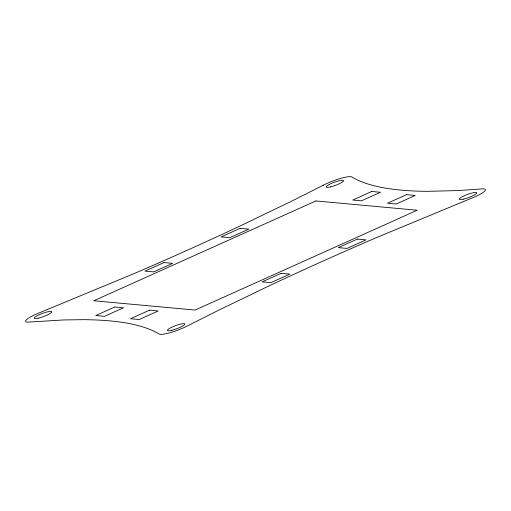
<?xml version="1.0" encoding="UTF-8"?>
<svg xmlns="http://www.w3.org/2000/svg" width="511" height="511" viewBox="0 0 511 511"><rect width="100%" height="100%" fill="white"/><g stroke="black" fill="none" stroke-linecap="round" stroke-linejoin="round"><path stroke-width="0.77" d="M323.406 185.206L291.174 201.379L241.154 225.492A749.292 135.262 -20.3 0 1 135.096 273.161L40.58 312.323A18.549 3.347 -20.3 0 0 26.649 319.573A18.549 3.347 -20.3 0 0 29.849 322.019L63.568 319.95L83.606 319.669A749.292 135.262 -20.3 0 1 131.985 324.102C141.317 326.139 150.585 328.975 158.857 333.843A18.549 3.347 -20.3 0 0 170.029 332.706A18.549 3.347 -20.3 0 0 187.594 325.794L219.826 309.621L269.846 285.508A749.292 135.262 -20.3 0 1 375.904 237.839L470.42 198.677A18.549 3.347 -20.3 0 0 484.351 191.427A18.549 3.347 -20.3 0 0 481.151 188.981L458.182 190.577L427.394 191.331A749.292 135.262 -20.3 0 1 379.015 186.898C369.683 184.861 360.415 182.025 352.143 177.157A18.549 3.347 -20.3 0 0 340.971 178.294A18.549 3.347 -20.3 0 0 323.406 185.206M163.993 262.565L144.952 271.124L153.639 271.916L172.673 263.363L163.993 262.565M240.138 228.34L221.097 236.9L229.784 237.692L248.819 229.139L240.138 228.34M315.894 200.951L93.8 300.768L195.106 310.049L417.2 210.232L315.894 200.951M114.815 306.99L95.781 315.543L104.461 316.341L123.496 307.782L114.815 306.99M371.804 191.478L352.769 200.037L361.449 200.829L380.491 192.277L371.804 191.478M149.551 310.171L130.509 318.723L139.196 319.522L158.231 310.963L149.551 310.171M406.539 194.659L387.504 203.218L396.185 204.01L415.219 195.458L406.539 194.659M281.216 273.308L262.181 281.861L270.862 282.66L289.903 274.1L281.216 273.308M357.361 239.084L338.327 247.637L347.007 248.435L366.048 239.876L357.361 239.084M171.766 330.291A9.275 1.674 -20.3 0 0 184.848 324.089A9.275 1.674 -20.3 0 0 171.773 327.206A9.275 1.674 -20.3 0 0 171.766 330.291M463.656 199.098A9.275 1.674 -20.3 0 0 476.737 192.896A9.275 1.674 -20.3 0 0 463.662 196.013A9.275 1.674 -20.3 0 0 463.656 199.098M330.508 186.898A9.275 1.674 -20.3 0 0 343.59 180.696A9.275 1.674 -20.3 0 0 330.515 183.813A9.275 1.674 -20.3 0 0 330.508 186.898M38.619 318.091A9.275 1.674 -20.3 0 0 51.7 311.895A9.275 1.674 -20.3 0 0 38.625 315.006A9.275 1.674 -20.3 0 0 38.619 318.091"/></g></svg>
